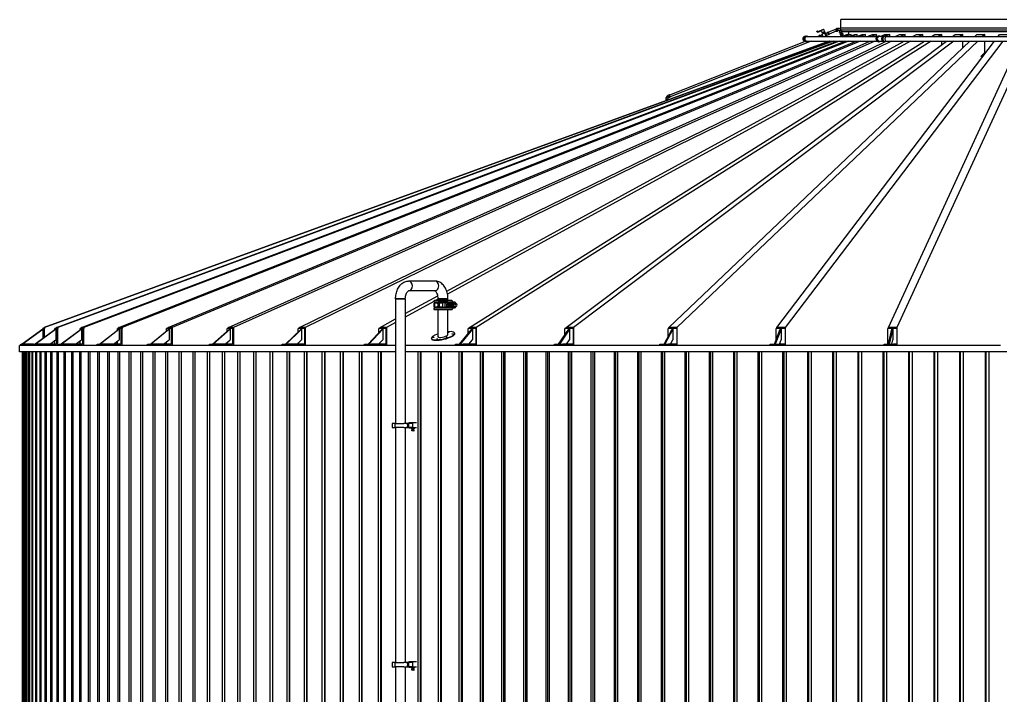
# Model space of a CAD drawing. Header units: millimetres. Extents: x 0 to 157650, y 0 to 89100.
# Drawn here: x 14072 to 25553, y 73149 to 81060 of the extents above; entities that cross this region are included whole.
import ezdxf

# ---------------------------------------------------------------- set-up
doc = ezdxf.new("R2010")
doc.units = ezdxf.units.MM
doc.header["$LTSCALE"] = 150
doc.layers.add('Visible', color=7, linetype='Continuous', lineweight=25)

msp = doc.modelspace()

# ---------------------------------------------------------------- linework, layer by layer
at = {"layer": 'Visible', "color": 9, "true_color": 0xc0c0c0}
for p, q in [((28830, 81060), (23686, 81060)), ((23686, 80960), (23686, 81060)), ((23497, 80915), (23486, 80945)), ((23624, 80945), (23539, 80912)), ((23630, 80950), (23626, 80948)), ((23646, 80956), (23638, 80953)), ((23650, 80955), (23647, 80956)), ((28845, 80960), (23686, 80960)), ((23287, 80865), (23283, 80865)), ((23287, 80862), (24111, 80862)), ((23406, 80924), (23409, 80925)), ((23410, 80925), (23415, 80925)), ((23433, 80870), (23414, 80862)), ((23417, 80914), (23415, 80914)), ((23417, 80914), (23419, 80914)), ((23443, 80875), (23441, 80876)), ((23442, 80875), (23462, 80883)), ((23458, 80936), (23458, 80936)), ((23459, 80935), (23459, 80932)), ((23468, 80905), (23461, 80928)), ((23461, 80883), (23468, 80892)), ((23469, 80893), (23478, 80896)), ((23474, 80907), (23478, 80896)), ((23491, 80913), (23494, 80903)), ((23492, 80902), (23501, 80905)), ((23496, 80862), (23515, 80870)), ((23513, 80903), (23502, 80905)), ((23513, 80903), (23532, 80911)), ((23522, 80880), (23516, 80871)), ((23522, 80880), (23541, 80887)), ((23532, 80910), (23533, 80913)), ((23540, 80888), (23544, 80886)), ((23632, 80925), (23547, 80891)), ((23639, 80926), (23635, 80924)), ((23655, 80932), (23647, 80929)), ((23657, 80934), (23656, 80933)), ((23670, 80928), (23669, 80924)), ((23672, 80916), (23669, 80924)), ((23676, 80903), (23674, 80909)), ((23681, 80895), (23678, 80903)), ((23681, 80887), (23679, 80893)), ((23687, 80872), (23684, 80880)), ((23690, 80869), (23687, 80872)), ((23690, 80935), (23692, 80934)), ((23690, 80868), (23690, 80869)), ((23690, 80868), (23690, 80869)), ((23695, 80865), (23690, 80865)), ((25692, 80935), (23692, 80935)), ((23692, 80916), (23692, 80935)), ((26741, 80916), (23692, 80916)), ((23763, 80887), (23696, 80862)), ((23696, 80862), (23763, 80887)), ((23701, 80911), (23699, 80916)), ((23702, 80902), (23699, 80910)), ((23769, 80887), (23702, 80862)), ((23706, 80896), (23704, 80901)), ((23711, 80880), (23708, 80889)), ((23710, 80876), (23711, 80880)), ((23713, 80868), (23710, 80876)), ((23713, 80868), (23710, 80876)), ((23723, 80862), (23789, 80887)), ((23806, 80887), (23740, 80862)), ((23763, 80887), (23763, 80887)), ((23763, 80887), (23763, 80887)), ((23763, 80887), (23769, 80887)), ((23769, 80879), (23769, 80887)), ((23778, 80883), (23769, 80879)), ((23778, 80883), (23778, 80916)), ((23783, 80862), (23847, 80887)), ((23789, 80887), (23806, 80887)), ((23806, 80871), (23806, 80887)), ((23875, 80887), (23810, 80862)), ((23847, 80887), (23875, 80887)), ((23874, 80862), (23936, 80887)), ((23875, 80863), (23875, 80887)), ((23974, 80887), (23912, 80862)), ((23936, 80887), (23974, 80887)), ((23974, 80862), (23974, 80887)), ((23995, 80862), (24054, 80887)), ((24102, 80887), (24043, 80862)), ((24054, 80887), (24102, 80887)), ((24102, 80862), (24102, 80887)), ((24139, 80865), (24131, 80865)), ((24169, 80862), (24140, 80862)), ((24147, 80863), (24200, 80887)), ((24168, 80862), (24171, 80864)), ((24188, 80865), (24174, 80865)), ((24200, 80887), (24258, 80887)), ((24211, 80865), (24200, 80865)), ((24258, 80887), (24208, 80865)), ((24211, 80862), (26226, 80862)), ((24258, 80862), (24258, 80887)), ((24322, 80862), (24372, 80887)), ((24372, 80887), (24439, 80887)), ((24439, 80887), (24389, 80862)), ((24439, 80862), (24439, 80887)), ((24524, 80862), (24569, 80887)), ((24569, 80887), (24644, 80887)), ((24644, 80887), (24599, 80862)), ((24644, 80862), (24644, 80887)), ((24748, 80862), (24787, 80887)), ((24787, 80887), (24869, 80887)), ((24869, 80887), (24830, 80862)), ((24869, 80862), (24869, 80887)), ((24992, 80862), (25025, 80887)), ((25025, 80887), (25112, 80887)), ((25112, 80887), (25080, 80862)), ((25112, 80862), (25112, 80887)), ((25252, 80862), (25278, 80887)), ((25278, 80887), (25370, 80887)), ((25370, 80887), (25344, 80862)), ((25370, 80862), (25370, 80887)), ((25525, 80862), (25544, 80887)), ((25544, 80887), (25640, 80887)), ((23548, 80808), (14358, 77458)), ((14358, 77458), (23548, 80808)), ((23554, 80808), (14364, 77458)), ((14503, 77458), (23577, 80808)), ((23594, 80808), (14519, 77458)), ((14795, 77458), (23640, 80808)), ((23668, 80808), (14823, 77458)), ((15233, 77458), (23736, 80808)), ((23775, 80808), (15271, 77458)), ((15809, 77458), (23865, 80808)), ((23913, 80808), (15858, 77458)), ((16517, 77458), (24024, 80808)), ((24082, 80808), (16575, 77458)), ((17349, 77458), (24207, 80806)), ((24278, 80808), (17415, 77458)), ((19071, 77883), (24425, 80808)), ((24500, 80808), (19080, 77848)), ((19337, 77458), (24663, 80808)), ((24744, 80808), (19418, 77458)), ((20468, 77458), (24920, 80808)), ((25008, 80808), (20556, 77458)), ((21673, 77458), (25195, 80808)), ((23269, 80805), (21679, 80177)), ((23337, 80808), (21688, 80157)), ((25288, 80808), (21766, 77458)), ((22936, 77458), (25484, 80808)), ((25580, 80808), (23032, 77458)), ((23287, 80806), (23283, 80806)), ((23287, 80808), (24111, 80808)), ((24139, 80806), (24131, 80806)), ((24140, 80808), (24169, 80808)), ((24168, 80809), (24171, 80807)), ((24188, 80806), (24174, 80806)), ((24211, 80806), (24200, 80806)), ((24211, 80808), (26226, 80808)), ((24242, 77458), (25783, 80808)), ((25882, 80808), (24340, 77458)), ((24644, 80796), (24644, 80808)), ((24869, 80770), (24869, 80808)), ((25112, 80729), (25112, 80808)), ((25370, 80674), (25370, 80808)), ((25324, 80630), (25370, 80674)), ((25349, 80630), (25324, 80630)), ((25359, 80644), (25339, 80644)), ((21656, 80167), (21658, 80170)), ((21665, 80174), (21659, 80171)), ((21664, 80148), (21667, 80147)), ((21675, 80150), (21668, 80147)), ((21679, 80179), (21673, 80177)), ((21688, 80155), (21683, 80153)), ((21638, 80126), (21637, 80122)), ((21637, 80122), (21640, 80113)), ((21659, 80132), (21662, 80130)), ((21662, 80130), (21664, 80122)), ((18934, 78000), (18625, 78000)), ((18934, 77885), (18625, 77885)), ((18473, 77791), (18587, 77791)), ((18473, 77791), (18473, 76334)), ((18587, 77791), (18473, 77791)), ((18587, 77619), (18968, 77827)), ((18587, 77791), (18587, 76334)), ((18919, 77760), (18587, 77579)), ((18919, 77751), (18919, 77764)), ((19139, 77751), (18919, 77751)), ((18934, 77741), (18926, 77741)), ((18926, 77697), (18926, 77741)), ((19131, 77772), (18927, 77772)), ((18958, 77741), (18934, 77741)), ((18934, 77697), (18934, 77741)), ((18972, 77789), (18941, 77772)), ((19108, 77747), (18950, 77747)), ((18950, 77745), (18950, 77747)), ((19108, 77745), (18950, 77745)), ((19108, 77745), (18950, 77745)), ((18950, 77741), (18950, 77745)), ((18958, 77741), (18969, 77741)), ((18969, 77741), (18969, 77697)), ((18972, 77791), (19086, 77791)), ((18972, 77774), (18972, 77791)), ((19086, 77791), (18972, 77791)), ((19086, 77774), (18972, 77774)), ((18972, 77772), (18972, 77774)), ((18972, 77774), (19086, 77774)), ((19019, 77741), (18988, 77741)), ((18988, 77697), (18988, 77741)), ((19019, 77741), (19023, 77741)), ((19023, 77741), (19023, 77697)), ((19052, 77741), (19058, 77741)), ((19052, 77697), (19052, 77741)), ((19088, 77741), (19058, 77741)), ((19074, 77731), (19093, 77731)), ((19074, 77707), (19074, 77731)), ((19086, 77774), (19086, 77791)), ((19086, 77772), (19086, 77774)), ((19088, 77731), (19088, 77741)), ((19088, 77737), (19135, 77737)), ((19093, 77731), (19139, 77731)), ((19093, 77724), (19093, 77731)), ((19093, 77724), (19106, 77724)), ((19093, 77714), (19093, 77724)), ((19099, 77741), (19111, 77741)), ((19099, 77737), (19099, 77741)), ((19106, 77724), (19147, 77724)), ((19106, 77714), (19106, 77724)), ((19108, 77745), (19108, 77747)), ((19108, 77741), (19108, 77745)), ((19131, 77741), (19111, 77741)), ((19131, 77737), (19131, 77741)), ((19139, 77751), (19139, 77764)), ((19164, 77731), (19139, 77731)), ((19147, 77724), (19147, 77714)), ((19159, 77751), (19152, 77751)), ((19165, 77751), (19160, 77751)), ((19164, 77731), (19171, 77731)), ((19184, 77734), (19165, 77734)), ((19171, 77731), (19179, 77731)), ((18919, 77686), (19139, 77686)), ((18919, 77686), (18919, 77673)), ((18926, 77697), (18934, 77697)), ((18927, 77665), (19131, 77665)), ((18934, 77697), (18958, 77697)), ((18950, 77693), (18950, 77697)), ((18950, 77693), (19108, 77693)), ((18950, 77693), (18950, 77690)), ((18950, 77693), (19108, 77693)), ((18950, 77690), (19108, 77690)), ((18969, 77697), (18958, 77697)), ((18972, 77665), (19086, 77665)), ((18972, 77343), (18972, 77665)), ((18972, 77665), (19086, 77665)), ((18972, 77665), (18972, 77665)), ((18988, 77697), (19019, 77697)), ((19023, 77697), (19019, 77697)), ((19058, 77697), (19052, 77697)), ((19058, 77697), (19088, 77697)), ((19093, 77707), (19074, 77707)), ((19086, 77371), (19086, 77665)), ((19086, 77665), (19086, 77665)), ((19088, 77697), (19088, 77707)), ((19135, 77701), (19088, 77701)), ((19106, 77714), (19093, 77714)), ((19093, 77707), (19093, 77714)), ((19139, 77707), (19093, 77707)), ((19099, 77697), (19099, 77701)), ((19111, 77697), (19099, 77697)), ((19147, 77714), (19106, 77714)), ((19108, 77693), (19108, 77697)), ((19108, 77693), (19108, 77690)), ((19111, 77697), (19131, 77697)), ((19131, 77697), (19131, 77701)), ((19139, 77707), (19164, 77707)), ((19139, 77686), (19139, 77673)), ((19159, 77686), (19152, 77686)), ((19165, 77686), (19160, 77686)), ((19171, 77707), (19164, 77707)), ((19184, 77704), (19165, 77704)), ((19179, 77707), (19171, 77707)), ((18292, 77458), (18473, 77557)), ((18473, 77516), (18367, 77458)), ((14100, 77261), (14345, 77436)), ((14342, 77434), (14100, 77261)), ((14345, 77436), (14101, 77261)), ((14253, 77261), (14494, 77436)), ((14496, 77436), (14254, 77261)), ((14342, 77445), (14342, 77445)), ((14342, 77445), (14342, 77434)), ((14348, 77445), (14342, 77445)), ((14342, 77434), (14342, 77445)), ((14345, 77436), (14345, 77328)), ((14345, 77436), (14345, 77436)), ((14364, 77445), (14348, 77445)), ((14348, 77445), (14348, 77330)), ((14358, 77458), (14358, 77445)), ((14364, 77458), (14358, 77458)), ((14358, 77445), (14358, 77458)), ((14364, 77458), (14364, 77445)), ((14364, 77342), (14364, 77445)), ((14504, 77445), (14486, 77445)), ((14486, 77430), (14486, 77445)), ((14494, 77436), (14496, 77436)), ((14496, 77436), (14496, 77313)), ((14519, 77458), (14503, 77458)), ((14503, 77445), (14503, 77458)), ((14520, 77445), (14504, 77445)), ((14504, 77445), (14504, 77261)), ((14519, 77458), (14519, 77445)), ((14520, 77251), (14520, 77445)), ((14557, 77261), (14792, 77436)), ((14795, 77436), (14560, 77261)), ((14809, 77445), (14779, 77445)), ((14779, 77426), (14779, 77445)), ((14792, 77436), (14795, 77436)), ((14823, 77458), (14795, 77458)), ((14795, 77445), (14795, 77458)), ((14795, 77436), (14795, 77313)), ((14824, 77445), (14809, 77445)), ((14809, 77445), (14809, 77261)), ((14823, 77458), (14823, 77445)), ((14824, 77251), (14824, 77445)), ((15009, 77261), (15235, 77436)), ((15239, 77436), (15013, 77261)), ((15258, 77445), (15216, 77445)), ((15216, 77422), (15216, 77445)), ((15271, 77458), (15233, 77458)), ((15233, 77445), (15233, 77458)), ((15235, 77436), (15239, 77436)), ((15239, 77436), (15239, 77313)), ((15273, 77445), (15258, 77445)), ((15258, 77445), (15258, 77261)), ((15271, 77458), (15271, 77445)), ((15273, 77251), (15273, 77445)), ((15603, 77261), (15817, 77436)), ((15822, 77436), (15607, 77261)), ((15846, 77445), (15793, 77445)), ((15793, 77417), (15793, 77445)), ((15858, 77458), (15809, 77458)), ((15809, 77445), (15809, 77458)), ((15817, 77436), (15822, 77436)), ((15822, 77436), (15822, 77313)), ((15860, 77445), (15846, 77445)), ((15846, 77445), (15846, 77261)), ((15858, 77458), (15858, 77445)), ((15860, 77251), (15860, 77445)), ((16331, 77261), (16530, 77436)), ((16536, 77436), (16336, 77261)), ((16565, 77445), (16502, 77445)), ((16502, 77411), (16502, 77445)), ((16575, 77458), (16517, 77458)), ((16517, 77445), (16517, 77458)), ((16530, 77436), (16536, 77436)), ((16536, 77436), (16536, 77313)), ((16578, 77445), (16565, 77445)), ((16565, 77445), (16565, 77261)), ((16575, 77458), (16575, 77445)), ((16578, 77251), (16578, 77445)), ((17184, 77261), (17367, 77436)), ((17373, 77436), (17191, 77261)), ((17407, 77445), (17333, 77445)), ((17333, 77404), (17333, 77445)), ((17415, 77458), (17349, 77458)), ((17349, 77445), (17349, 77458)), ((17367, 77436), (17373, 77436)), ((17373, 77436), (17373, 77313)), ((17419, 77445), (17407, 77445)), ((17407, 77445), (17407, 77261)), ((17415, 77458), (17415, 77445)), ((17419, 77251), (17419, 77445)), ((18152, 77261), (18315, 77436)), ((18323, 77436), (18159, 77261)), ((18360, 77445), (18278, 77445)), ((18278, 77396), (18278, 77445)), ((18367, 77458), (18292, 77458)), ((18292, 77445), (18292, 77458)), ((18315, 77436), (18323, 77436)), ((18323, 77436), (18323, 77313)), ((18371, 77445), (18360, 77445)), ((18360, 77445), (18360, 77261)), ((18367, 77458), (18367, 77445)), ((18371, 77251), (18371, 77445)), ((19165, 77386), (19164, 77391)), ((19222, 77261), (19364, 77436)), ((19372, 77436), (19230, 77261)), ((19413, 77445), (19323, 77445)), ((19323, 77386), (19323, 77445)), ((19418, 77458), (19337, 77458)), ((19337, 77445), (19337, 77458)), ((19364, 77436), (19372, 77436)), ((19372, 77436), (19372, 77313)), ((19422, 77445), (19413, 77445)), ((19413, 77445), (19413, 77261)), ((19418, 77458), (19418, 77445)), ((19422, 77251), (19422, 77445)), ((20381, 77261), (20500, 77436)), ((20509, 77436), (20390, 77261)), ((20552, 77445), (20456, 77445)), ((20456, 77372), (20456, 77445)), ((20556, 77458), (20468, 77458)), ((20468, 77445), (20468, 77458)), ((20500, 77436), (20509, 77436)), ((20509, 77436), (20509, 77313)), ((20560, 77445), (20552, 77445)), ((20552, 77445), (20552, 77261)), ((20556, 77458), (20556, 77445)), ((20560, 77251), (20560, 77445)), ((21615, 77261), (21709, 77436)), ((21718, 77436), (21624, 77261)), ((21764, 77445), (21663, 77445)), ((21663, 77350), (21663, 77445)), ((21766, 77458), (21673, 77458)), ((21673, 77445), (21673, 77458)), ((21709, 77436), (21718, 77436)), ((21718, 77436), (21718, 77313)), ((21770, 77445), (21764, 77445)), ((21764, 77445), (21764, 77261)), ((21766, 77458), (21766, 77445)), ((21770, 77251), (21770, 77445)), ((22907, 77261), (22975, 77436)), ((22985, 77436), (22917, 77261)), ((23033, 77445), (22927, 77445)), ((22927, 77312), (22927, 77445)), ((23032, 77458), (22936, 77458)), ((22936, 77445), (22936, 77458)), ((22975, 77436), (22985, 77436)), ((22985, 77436), (22985, 77313)), ((23032, 77458), (23032, 77445)), ((23037, 77445), (23033, 77445)), ((23033, 77445), (23033, 77261)), ((23037, 77251), (23037, 77445)), ((24342, 77445), (24234, 77445)), ((24234, 77261), (24234, 77445)), ((24340, 77458), (24242, 77458)), ((24242, 77445), (24242, 77458)), ((24242, 77261), (24283, 77436)), ((24293, 77436), (24252, 77261)), ((24283, 77436), (24293, 77436)), ((24293, 77436), (24293, 77313)), ((24340, 77458), (24340, 77445)), ((24345, 77445), (24342, 77445)), ((24342, 77445), (24342, 77261)), ((24345, 77251), (24345, 77445)), ((14424, 77261), (14496, 77313)), ((14486, 77261), (14486, 77306)), ((14725, 77261), (14795, 77313)), ((14779, 77261), (14779, 77301)), ((15172, 77261), (15239, 77313)), ((15216, 77261), (15216, 77296)), ((15758, 77261), (15822, 77313)), ((15793, 77261), (15793, 77290)), ((16477, 77261), (16536, 77313)), ((16502, 77261), (16502, 77283)), ((17319, 77261), (17373, 77313)), ((17333, 77261), (17333, 77275)), ((18274, 77261), (18323, 77313)), ((18278, 77261), (18278, 77266)), ((18892, 77324), (18891, 77329)), ((19074, 77361), (19073, 77360)), ((19330, 77261), (19372, 77313)), ((20473, 77261), (20509, 77313)), ((21690, 77261), (21718, 77313)), ((22965, 77261), (22985, 77313)), ((24281, 77261), (24293, 77313)), ((14088, 77245), (14072, 77245)), ((14072, 77170), (14072, 77245)), ((18473, 77170), (14072, 77170)), ((14088, 77261), (14088, 77261)), ((14088, 77261), (14088, 77245)), ((14088, 77261), (14094, 77261)), ((14088, 77245), (14088, 77261)), ((14094, 77245), (14088, 77245)), ((14236, 77261), (14094, 77261)), ((14094, 77261), (14094, 77245)), ((14236, 77245), (14094, 77245)), ((14094, 77245), (14094, 77245)), ((14107, 55509), (14107, 77170)), ((14108, 55509), (14108, 77170)), ((14108, 77170), (14108, 55509)), ((14115, 55509), (14115, 77170)), ((14117, 77170), (14117, 55509)), ((14130, 55509), (14130, 77170)), ((14132, 77170), (14132, 55509)), ((14152, 55509), (14152, 77170)), ((14155, 77170), (14155, 55509)), ((14181, 55509), (14181, 77170)), ((14186, 77170), (14186, 55509)), ((14218, 55509), (14218, 77170)), ((14224, 77170), (14224, 55509)), ((14236, 77261), (14254, 77261)), ((14236, 77245), (14236, 77261)), ((14254, 77245), (14236, 77245)), ((14504, 77261), (14254, 77261)), ((14254, 77261), (14254, 77245)), ((14535, 77245), (14254, 77245)), ((14254, 77245), (14254, 77245)), ((14262, 55509), (14262, 77170)), ((14269, 77170), (14269, 55509)), ((14314, 55509), (14314, 77170)), ((14322, 77170), (14322, 55509)), ((14373, 55509), (14373, 77170)), ((14382, 77170), (14382, 55509)), ((14439, 55509), (14439, 77170)), ((14449, 77170), (14449, 55509)), ((14513, 55509), (14513, 77170)), ((14523, 77170), (14523, 55509)), ((14535, 77261), (14565, 77261)), ((14535, 77245), (14535, 77261)), ((14565, 77245), (14535, 77245)), ((14809, 77261), (14565, 77261)), ((14565, 77261), (14565, 77245)), ((14981, 77245), (14565, 77245)), ((14565, 77245), (14565, 77245)), ((14594, 55509), (14594, 77170)), ((14605, 77170), (14605, 55509)), ((14682, 55509), (14682, 77170)), ((14694, 77170), (14694, 55509)), ((14777, 55509), (14777, 77170)), ((14790, 77170), (14790, 55509)), ((14879, 55509), (14879, 77170)), ((14893, 77170), (14893, 55509)), ((14981, 77261), (15023, 77261)), ((14981, 77245), (14981, 77261)), ((15023, 77245), (14981, 77245)), ((14988, 55509), (14988, 77170)), ((15003, 77170), (15003, 55509)), ((15258, 77261), (15023, 77261)), ((15023, 77261), (15023, 77245)), ((15023, 77245), (15024, 77245)), ((15570, 77245), (15024, 77245)), ((15104, 55509), (15104, 77170)), ((15120, 77170), (15120, 55509)), ((15227, 55509), (15227, 77170)), ((15243, 77170), (15243, 55509)), ((15356, 55509), (15356, 77170)), ((15374, 77170), (15374, 55509)), ((15492, 55509), (15492, 77170)), ((15511, 77170), (15511, 55509)), ((15570, 77261), (15624, 77261)), ((15570, 77245), (15570, 77261)), ((15624, 77245), (15570, 77245)), ((15846, 77261), (15624, 77261)), ((15624, 77261), (15624, 77245)), ((16294, 77245), (15624, 77245)), ((15624, 77245), (15624, 77245)), ((15635, 55509), (15635, 77170)), ((15655, 77170), (15655, 55509)), ((15785, 55509), (15785, 77170)), ((15805, 77170), (15805, 55509)), ((15941, 55509), (15941, 77170)), ((15962, 77170), (15962, 55509)), ((16103, 55509), (16103, 77170)), ((16125, 77170), (16125, 55509)), ((16271, 55509), (16271, 77170)), ((16294, 77261), (16358, 77261)), ((16294, 77245), (16294, 77261)), ((16358, 77245), (16294, 77245)), ((16294, 77170), (16294, 55509)), ((16565, 77261), (16358, 77261)), ((16358, 77261), (16358, 77245)), ((17144, 77245), (16358, 77245)), ((16358, 77245), (16358, 77245)), ((16446, 55509), (16446, 77170)), ((16469, 77170), (16469, 55509)), ((16626, 55509), (16626, 77170)), ((16651, 77170), (16651, 55509)), ((16813, 55509), (16813, 77170)), ((16838, 77170), (16838, 55509)), ((17005, 55509), (17005, 77170)), ((17031, 77170), (17031, 55509)), ((17144, 77261), (17217, 77261)), ((17144, 77245), (17144, 77261)), ((17217, 77245), (17144, 77245)), ((17203, 55509), (17203, 77170)), ((17407, 77261), (17217, 77261)), ((17217, 77261), (17217, 77245)), ((18109, 77245), (17217, 77245)), ((17217, 77245), (17217, 77245)), ((17229, 77170), (17229, 55509)), ((17230, 77170), (17230, 55509)), ((17406, 55509), (17406, 77170)), ((17432, 77170), (17432, 55509)), ((17434, 77170), (17434, 55509)), ((17615, 55509), (17615, 77170)), ((17640, 77170), (17640, 55509)), ((17643, 77170), (17643, 55509)), ((17830, 55509), (17830, 77170)), ((17854, 77170), (17854, 55509)), ((17858, 77170), (17858, 55509)), ((18049, 55509), (18049, 77170)), ((18073, 77170), (18073, 55509)), ((18079, 77170), (18079, 55509)), ((18109, 77261), (18191, 77261)), ((18109, 77245), (18109, 77261)), ((18191, 77245), (18109, 77245)), ((18360, 77261), (18191, 77261)), ((18191, 77261), (18191, 77245)), ((18473, 77245), (18191, 77245)), ((18191, 77245), (18191, 77245)), ((18273, 55509), (18273, 77170)), ((18296, 77170), (18296, 55509)), ((18304, 77170), (18304, 55509)), ((19176, 77245), (18587, 77245)), ((35393, 77170), (18587, 77170)), ((18737, 55509), (18737, 77170)), ((18759, 77170), (18759, 55509)), ((18768, 77170), (18768, 55509)), ((18976, 55509), (18976, 77170)), ((18997, 77170), (18997, 55509)), ((19008, 77170), (19008, 55509)), ((19176, 77261), (19266, 77261)), ((19176, 77245), (19176, 77261)), ((19266, 77245), (19176, 77245)), ((19219, 55509), (19219, 77170)), ((19239, 77170), (19239, 55509)), ((19252, 77170), (19252, 55509)), ((19413, 77261), (19266, 77261)), ((19266, 77261), (19266, 77245)), ((20333, 77245), (19266, 77245)), ((19266, 77245), (19266, 77245)), ((19467, 55509), (19467, 77170)), ((19486, 77170), (19486, 55509)), ((19500, 77170), (19500, 55509)), ((19718, 55509), (19718, 77170)), ((19737, 77170), (19737, 55509)), ((19752, 77170), (19752, 55509)), ((19974, 55509), (19974, 77170)), ((19992, 77170), (19992, 55509)), ((20008, 77170), (20008, 55509)), ((20234, 55509), (20234, 77170)), ((20251, 77170), (20251, 55509)), ((20269, 77170), (20269, 55509)), ((20333, 77261), (20430, 77261)), ((20333, 77245), (20333, 77261)), ((20430, 77245), (20333, 77245)), ((20552, 77261), (20430, 77261)), ((20430, 77261), (20430, 77245)), ((21565, 77245), (20430, 77245)), ((20430, 77245), (20430, 77245)), ((20497, 55509), (20497, 77170)), ((20514, 77170), (20514, 55509)), ((20532, 77170), (20532, 55509)), ((20764, 55509), (20764, 77170)), ((20780, 77170), (20780, 55509)), ((20800, 77170), (20800, 55509)), ((21034, 55509), (21034, 77170)), ((21049, 77170), (21049, 55509)), ((21070, 77170), (21070, 55509)), ((21308, 55509), (21308, 77170)), ((21322, 77170), (21322, 55509)), ((21344, 77170), (21344, 55509)), ((21565, 77261), (21667, 77261)), ((21565, 77245), (21565, 77261)), ((21667, 77245), (21565, 77245)), ((21584, 55509), (21584, 77170)), ((21598, 77170), (21598, 55509)), ((21621, 77170), (21621, 55509)), ((21764, 77261), (21667, 77261)), ((21667, 77261), (21667, 77245)), ((22857, 77245), (21667, 77245)), ((21667, 77245), (21667, 77245)), ((21864, 55509), (21864, 77170)), ((21876, 77170), (21876, 55509)), ((21901, 77170), (21901, 55509)), ((22146, 55509), (22146, 77170)), ((22158, 77170), (22158, 55509)), ((22184, 77170), (22184, 55509)), ((22431, 55509), (22431, 77170)), ((22442, 77170), (22442, 55509)), ((22469, 77170), (22469, 55509)), ((22718, 55509), (22718, 77170)), ((22728, 77170), (22728, 55509)), ((22756, 77170), (22756, 55509)), ((22857, 77261), (22963, 77261)), ((22857, 77245), (22857, 77261)), ((22963, 77245), (22857, 77245)), ((23033, 77261), (22963, 77261)), ((22963, 77261), (22963, 77245)), ((24191, 77245), (22963, 77245)), ((22963, 77245), (22963, 77245)), ((23007, 55509), (23007, 77170)), ((23016, 77170), (23016, 55509)), ((23045, 77170), (23045, 55509)), ((23298, 55509), (23298, 77170)), ((23307, 77170), (23307, 55509)), ((23337, 77170), (23337, 55509)), ((23591, 55509), (23591, 77170)), ((23599, 77170), (23599, 55509)), ((23630, 77170), (23630, 55509)), ((23886, 55509), (23886, 77170)), ((23893, 77170), (23893, 55509)), ((23925, 77170), (23925, 55509)), ((24182, 55509), (24182, 77170)), ((24188, 77170), (24188, 55509)), ((24191, 77261), (24300, 77261)), ((24191, 77245), (24191, 77261)), ((24300, 77245), (24191, 77245)), ((24221, 77170), (24221, 55509)), ((24342, 77261), (24300, 77261)), ((24300, 77261), (24300, 77245)), ((25553, 77245), (24300, 77245)), ((24300, 77245), (24300, 77245)), ((24480, 55509), (24480, 77170)), ((24485, 77170), (24485, 55509)), ((24519, 77170), (24519, 55509)), ((24778, 55509), (24778, 77170)), ((24782, 77170), (24782, 55509)), ((24818, 77170), (24818, 55509)), ((25078, 55509), (25078, 77170)), ((25081, 77170), (25081, 55509)), ((25117, 77170), (25117, 55509)), ((25378, 55509), (25378, 77170)), ((25381, 77170), (25381, 55509)), ((25418, 77170), (25418, 55509)), ((18465, 76334), (18434, 76334)), ((18434, 76284), (18465, 76284)), ((18465, 76334), (18569, 76334)), ((18465, 76334), (18465, 76284)), ((18569, 76284), (18465, 76284)), ((18473, 76284), (18473, 73534)), ((18578, 76334), (18569, 76334)), ((18569, 76284), (18578, 76284)), ((18613, 76334), (18578, 76334)), ((18578, 76284), (18613, 76284)), ((18587, 76338), (18664, 76338)), ((18587, 76284), (18587, 73534)), ((18613, 76334), (18618, 76334)), ((18618, 76284), (18613, 76284)), ((18621, 76334), (18618, 76334)), ((18618, 76284), (18621, 76284)), ((18621, 76334), (18626, 76334)), ((18626, 76284), (18621, 76284)), ((18672, 76285), (18626, 76285)), ((18628, 76339), (18628, 76338)), ((18628, 76285), (18628, 76283)), ((18673, 76341), (18629, 76341)), ((18629, 76281), (18673, 76281)), ((18630, 76284), (18630, 76285)), ((18672, 76284), (18630, 76284)), ((18664, 76281), (18662, 76281)), ((18662, 76268), (18662, 76281)), ((18664, 76267), (18662, 76268)), ((18663, 76255), (18664, 76255)), ((18663, 76246), (18663, 76255)), ((18664, 76338), (18672, 76338)), ((18664, 76267), (18666, 76267)), ((18664, 76255), (18666, 76255)), ((18688, 76255), (18664, 76255)), ((18664, 76255), (18664, 76255)), ((18672, 76245), (18664, 76245)), ((18664, 76245), (18664, 76245)), ((18664, 76245), (18664, 76245)), ((18666, 76267), (18676, 76267)), ((18666, 76246), (18666, 76255)), ((18666, 76255), (18672, 76255)), ((18668, 76284), (18668, 76285)), ((18668, 76255), (18668, 76267)), ((18669, 76281), (18669, 76268)), ((18672, 76338), (18672, 76284)), ((18672, 76255), (18679, 76255)), ((18684, 76245), (18672, 76245)), ((18717, 76341), (18673, 76341)), ((18717, 76281), (18673, 76281)), ((18674, 76283), (18674, 76339)), ((18676, 76267), (18686, 76267)), ((18679, 76255), (18684, 76255)), ((18679, 76246), (18679, 76255)), ((18683, 76281), (18683, 76268)), ((18684, 76255), (18684, 76267)), ((18684, 76255), (18689, 76255)), ((18688, 76245), (18684, 76245)), ((18686, 76267), (18688, 76267)), ((18688, 76281), (18690, 76281)), ((18688, 76267), (18690, 76268)), ((18688, 76255), (18688, 76255)), ((18688, 76245), (18688, 76245)), ((18689, 76246), (18689, 76255)), ((18690, 76281), (18690, 76268)), ((18465, 73534), (18434, 73534)), ((18434, 73484), (18465, 73484)), ((18465, 73534), (18569, 73534)), ((18465, 73534), (18465, 73484)), ((18569, 73484), (18465, 73484)), ((18473, 73484), (18473, 71789)), ((18578, 73534), (18569, 73534)), ((18569, 73484), (18578, 73484)), ((18613, 73534), (18578, 73534)), ((18578, 73484), (18613, 73484)), ((18587, 73538), (18664, 73538)), ((18587, 73484), (18587, 71789)), ((18613, 73534), (18618, 73534)), ((18618, 73484), (18613, 73484)), ((18621, 73534), (18618, 73534)), ((18618, 73484), (18621, 73484)), ((18621, 73534), (18626, 73534)), ((18626, 73484), (18621, 73484)), ((18672, 73485), (18626, 73485)), ((18628, 73539), (18628, 73538)), ((18628, 73485), (18628, 73483)), ((18673, 73541), (18629, 73541)), ((18629, 73481), (18673, 73481)), ((18630, 73484), (18630, 73485)), ((18672, 73484), (18630, 73484)), ((18664, 73481), (18662, 73481)), ((18662, 73468), (18662, 73481)), ((18664, 73538), (18672, 73538)), ((18668, 73484), (18668, 73485)), ((18669, 73481), (18669, 73468)), ((18672, 73538), (18672, 73484)), ((18717, 73541), (18673, 73541)), ((18717, 73481), (18673, 73481)), ((18674, 73483), (18674, 73539)), ((18683, 73481), (18683, 73468)), ((18688, 73481), (18690, 73481)), ((18690, 73481), (18690, 73468)), ((18664, 73467), (18662, 73468)), ((18663, 73455), (18664, 73455)), ((18663, 73446), (18663, 73455)), ((18664, 73467), (18666, 73467)), ((18664, 73455), (18666, 73455)), ((18688, 73455), (18664, 73455)), ((18664, 73455), (18664, 73455)), ((18672, 73445), (18664, 73445)), ((18664, 73445), (18664, 73445)), ((18664, 73445), (18664, 73445)), ((18666, 73467), (18676, 73467)), ((18666, 73446), (18666, 73455)), ((18666, 73455), (18672, 73455)), ((18668, 73455), (18668, 73467)), ((18672, 73455), (18679, 73455)), ((18684, 73445), (18672, 73445)), ((18676, 73467), (18686, 73467)), ((18679, 73455), (18684, 73455)), ((18679, 73446), (18679, 73455)), ((18684, 73455), (18684, 73467)), ((18684, 73455), (18689, 73455)), ((18688, 73445), (18684, 73445)), ((18686, 73467), (18688, 73467)), ((18688, 73467), (18690, 73468)), ((18688, 73455), (18688, 73455)), ((18688, 73445), (18688, 73445)), ((18689, 73446), (18689, 73455))]:
    msp.add_line(p, q, dxfattribs=at)
for centre, radius, start, end in [((23267, 80835), 27, 106.6476, 253.3524), ((18927, 77764), 8, 90, 180), ((18961, 77754), 7, 205.3769, 270), ((19096, 77754), 7, 270, 334.6231), ((19131, 77764), 8, 0, 90), ((18927, 77673), 8, 180, 270), ((18961, 77683), 7, 90, 154.6231), ((19096, 77683), 7, 25.3769, 90), ((19131, 77673), 8, 270, 0)]:
    msp.add_arc(centre, radius, start, end, dxfattribs=at)
for centre, major_axis, ratio, start_param, end_param in [((23472, 80940), (-14.2, -4.8), 0.130885, 3.141593, 6.283185), ((23631, 80936), (4.7, -11.9), 0.365405, 3.141593, 6.283185), ((23650, 80944), (4.7, -11.9), 0.365405, 2.929356, 6.495422), ((23272, 80835), (0, -29.3), 0.92388, 3.408438, 6.01634), ((23287, 80835), (0, -29.3), 0.92388, 2.742726, 6.682052), ((23287, 80835), (0, -27), 0.92388, 3.141593, 6.283185), ((23408, 80924), (-4.74, -1.59), 0.130885, 5.089865, 6.292623), ((23409, 80925), (0.948, 0.319), 0.130885, 0.377476, 1.948273), ((23414, 80925), (0.948, 0.319), 0.130885, 0.02789, 0.377476), ((23417, 80919), (0.48, -4.98), 0.386788, 4.677303, 6.248099), ((23419, 80919), (0.48, -4.98), 0.386788, 6.248099, 6.380171), ((23447, 80863), (-4.6, 11.8), 0.365405, 0, 1.513305), ((23467, 80871), (-4.6, 11.8), 0.365405, 0.228625, 2.292244), ((23476, 80875), (-7, 17.7), 0.365405, 0, 2.227401), ((23482, 80910), (-14.2, -4.8), 0.130885, 2.214297, 7.210481), ((23482, 80910), (-8.53, -2.87), 0.130885, 3.141593, 6.283185), ((23508, 80888), (-7, 17.7), 0.365405, 6.05456, 9.653403), ((23517, 80891), (-4.6, 11.8), 0.365405, 0, 3.141593), ((23537, 80899), (-4.6, 11.8), 0.365405, 0.335656, 2.805937), ((23544, 80902), (-4.1, 10.4), 0.365405, 6.118971, 9.588992), ((23681, 80928), (-12.1, -4.1), 0.130885, 3.560114, 6.283185), ((23688, 80907), (-12.1, -4.1), 0.130885, 2.604842, 6.819935), ((23688, 80907), (-10.4, -3.5), 0.130885, 3.141593, 6.283185), ((23692, 80897), (-12.1, -4.1), 0.130885, 3.141593, 6.283185), ((23690, 80835), (0, 29.3), 0.92388, 5.969377, 6.682052), ((23696, 80885), (-12.6, -4.2), 0.130885, 2.8668, 6.557978), ((23694, 80891), (12.6, 4.2), 0.130885, 0.520681, 2.620912), ((23699, 80876), (-12.1, -4.1), 0.130885, 3.077322, 6.347456), ((23700, 80872), (-10.4, -3.5), 0.130885, 3.141593, 6.283185), ((23695, 80835), (0, 29.8), 0.92388, 6.037802, 6.467678), ((24123, 80835), (0, 29.3), 0.92388, 0.570257, 2.571336), ((24139, 80835), (0, -29.3), 0.92388, 2.742726, 6.682052), ((24174, 80835), (0, -29.3), 0.382683, 3.141593, 6.283185), ((24211, 80835), (0, -29.3), 0.382683, 2.742726, 6.682052), ((24211, 80835), (0, -27), 0.382683, 3.141593, 6.283185), ((21664, 80159), (4.7, -11.9), 0.365405, 3.141593, 6.283185), ((21684, 80167), (4.7, -11.9), 0.365405, 2.604842, 6.819935), ((21684, 80167), (4, -10.2), 0.365405, 3.141593, 6.283185), ((21650, 80126), (12.1, 4.2), 0.113142, 0, 3.141593), ((18625, 77943), (0, 57.2), 0.781861, 3.141593, 6.283185), ((18625, 77943), (0, 57.1), 0.781861, 3.141593, 6.283185), ((18934, 77943), (0, -57.2), 0.781861, 0, 3.141593), ((18934, 77943), (0, -57.1), 0.781861, 0, 3.141593), ((19152, 77719), (0, 32.5), 0.623453, 0, 1.192615), ((19159, 77719), (0, 32.5), 0.623453, 6.263891, 7.4758), ((19160, 77719), (0, 32.5), 0.623453, 0, 1.192615), ((19165, 77719), (0, 32.5), 0.623453, 5.192118, 7.4758), ((19165, 77719), (0, 15), 0.623453, 0, 0.643501), ((19184, 77719), (0, 15), 0.623453, 2.498092, 6.926686), ((19152, 77719), (0, -32.5), 0.623453, 5.09057, 6.283185), ((19159, 77719), (0, -32.5), 0.623453, 5.09057, 6.30248), ((19160, 77719), (0, -32.5), 0.623453, 5.09057, 6.283185), ((19165, 77719), (0, -32.5), 0.623453, 5.09057, 7.374253), ((19165, 77719), (0, -15), 0.623453, 5.639684, 6.283185), ((19028, 77360), (137, 31), 0.267412, 1.930967, 7.352007), ((19029, 77355), (137, 31), 0.267412, 3.141593, 6.283185), ((19028, 77360), (57.9, 14.2), 0.269542, 2.803633, 5.543885), ((19029, 77355), (57.9, 14.2), 0.269542, 2.904032, 2.955863), ((19029, 77361), (-57.9, -14.2), 0.269542, 2.402293, 3.246856), ((19030, 77355), (57.9, 14.2), 0.269542, 0.176104, 0.205663), ((18523, 76309), (0, -117), 0.781861, 4.497186, 4.927591), ((18581, 76329), (0, 9.5), 0.781861, 5.329826, 5.40006), ((18523, 76309), (0, 117), 0.781861, 4.497186, 4.927591), ((18528, 76309), (0, -117), 0.781861, 1.355594, 1.785999), ((18532, 76309), (0, 117), 0.781861, 4.497186, 4.927591), ((18537, 76309), (0, -117), 0.781861, 1.355594, 1.785999), ((18629, 76339), (0, 2), 0.781861, 0, 1.570796), ((18629, 76283), (0, -2), 0.781861, 4.712389, 6.283185), ((18673, 76339), (0, 2), 0.781861, 4.712389, 6.283185), ((18673, 76283), (0, -2), 0.781861, 0, 1.570796), ((18523, 73509), (0, -117), 0.781861, 4.497186, 4.927591), ((18581, 73529), (0, 9.5), 0.781861, 5.329826, 5.40006), ((18523, 73509), (0, 117), 0.781861, 4.497186, 4.927591), ((18528, 73509), (0, -117), 0.781861, 1.355594, 1.785999), ((18532, 73509), (0, 117), 0.781861, 4.497186, 4.927591), ((18537, 73509), (0, -117), 0.781861, 1.355594, 1.785999), ((18629, 73539), (0, 2), 0.781861, 0, 1.570796), ((18629, 73483), (0, -2), 0.781861, 4.712389, 6.283185), ((18673, 73539), (0, 2), 0.781861, 4.712389, 6.283185), ((18673, 73483), (0, -2), 0.781861, 0, 1.570796)]:
    msp.add_ellipse(centre, major_axis=major_axis, ratio=ratio, start_param=start_param, end_param=end_param, dxfattribs=at)
for centre in [(19095, 77400), (19139, 77380), (18916, 77341), (18960, 77321), (19072, 77341)]:
    msp.add_ellipse(centre, major_axis=(-6.83, -1.55), ratio=0.267412, dxfattribs=at)
for points, knots in [([(23639, 80953), (23639, 80954), (23639, 80954), (23638, 80954), (23637, 80954), (23636, 80955), (23635, 80955), (23633, 80954), (23632, 80954), (23631, 80953), (23631, 80952), (23630, 80951), (23630, 80950), (23629, 80948), (23629, 80946), (23630, 80943), (23630, 80942), (23631, 80939), (23631, 80939), (23631, 80938)], [4.363352, 4.363352, 4.363352, 4.363352, 4.470654, 4.470654, 4.622859, 4.622859, 4.828205, 4.828205, 4.978213, 4.978213, 5.143454, 5.143454, 5.382724, 5.382724, 5.773264, 5.773264, 6.152695, 6.152695, 6.283185, 6.283185, 6.283185, 6.283185]), ([(23631, 80938), (23632, 80937), (23632, 80935), (23634, 80933), (23634, 80931), (23636, 80929), (23637, 80928), (23639, 80926), (23640, 80925), (23643, 80924), (23644, 80924), (23645, 80925), (23646, 80925), (23647, 80926), (23648, 80927), (23648, 80928), (23648, 80929), (23649, 80929)], [0, 0, 0, 0, 0.350295, 0.350295, 0.701967, 0.701967, 1.072365, 1.072365, 1.480503, 1.480503, 1.686234, 1.686234, 1.836261, 1.836261, 2.00141, 2.00141, 2.201986, 2.201986, 2.201986, 2.201986]), ([(23650, 80955), (23650, 80955), (23649, 80955), (23649, 80955), (23649, 80954), (23648, 80953), (23648, 80952), (23648, 80950), (23648, 80948), (23649, 80946), (23649, 80944), (23650, 80942), (23651, 80940), (23652, 80938), (23653, 80937), (23654, 80935), (23655, 80935), (23656, 80934), (23656, 80934), (23656, 80934), (23657, 80934), (23657, 80934)], [-6.834566, -6.834566, -6.834566, -6.834566, -6.629451, -6.629451, -6.320608, -6.320608, -5.883587, -5.883587, -5.44564, -5.44564, -5.006456, -5.006456, -4.565732, -4.565732, -4.153695, -4.153695, -3.717262, -3.717262, -3.496908, -3.496908, -3.402437, -3.402437, -3.402437, -3.402437]), ([(23690, 80935), (23689, 80938), (23687, 80941), (23683, 80946), (23681, 80949), (23675, 80952), (23672, 80954), (23666, 80956), (23663, 80956), (23656, 80957), (23653, 80956), (23650, 80955)], [3.244526, 3.244526, 3.244526, 3.244526, 3.516975, 3.516975, 3.790759, 3.790759, 4.064543, 4.064543, 4.338327, 4.338327, 4.612111, 4.612111, 4.612111, 4.612111]), ([(23690, 80935), (23689, 80938), (23688, 80940), (23684, 80945), (23682, 80948), (23675, 80952), (23672, 80954), (23665, 80956), (23661, 80957), (23655, 80956), (23652, 80956), (23650, 80955)], [5.164382, 5.164382, 5.164382, 5.164382, 5.375608, 5.375608, 5.689767, 5.689767, 6.003926, 6.003926, 6.312864, 6.312864, 6.531967, 6.531967, 6.531967, 6.531967]), ([(23299, 80808), (23299, 80808), (23299, 80808), (23296, 80806), (23293, 80805), (23286, 80803), (23283, 80802), (23276, 80802), (23273, 80803), (23267, 80805), (23264, 80807), (23259, 80812), (23257, 80814), (23253, 80820), (23252, 80823), (23250, 80830), (23250, 80834), (23250, 80841), (23251, 80844), (23253, 80851), (23255, 80854), (23259, 80860), (23262, 80862), (23268, 80866), (23271, 80867), (23277, 80869), (23280, 80869), (23287, 80868), (23290, 80867), (23295, 80865), (23297, 80864), (23299, 80862)], [0.955137, 0.955137, 0.955137, 0.955137, 0.973144, 0.973144, 1.291323, 1.291323, 1.605684, 1.605684, 1.918717, 1.918717, 2.233762, 2.233762, 2.552823, 2.552823, 2.875743, 2.875743, 3.201034, 3.201034, 3.526896, 3.526896, 3.85152, 3.85152, 4.173112, 4.173112, 4.490506, 4.490506, 4.804385, 4.804385, 5.117549, 5.117549, 5.328048, 5.328048, 5.328048, 5.328048]), ([(23415, 80914), (23414, 80914), (23412, 80914), (23410, 80915), (23408, 80916), (23406, 80917), (23405, 80918), (23404, 80920), (23404, 80921), (23403, 80922)], [0, 0, 0, 0, 0.418394, 0.418394, 0.83015, 0.83015, 1.24745, 1.24745, 1.534147, 1.534147, 1.534147, 1.534147]), ([(23415, 80925), (23416, 80925), (23416, 80924), (23416, 80924), (23416, 80924), (23416, 80924)], [0, 0, 0, 0, 0.1451309, 0.1451309, 0.1703604, 0.1703604, 0.1703604, 0.1703604]), ([(23441, 80876), (23440, 80877), (23440, 80877), (23438, 80877), (23437, 80877), (23436, 80876), (23435, 80876), (23434, 80875), (23434, 80874), (23433, 80872), (23433, 80871), (23433, 80869), (23433, 80867), (23434, 80864), (23434, 80863), (23434, 80862)], [4.517809, 4.517809, 4.517809, 4.517809, 4.663372, 4.663372, 4.868304, 4.868304, 5.031567, 5.031567, 5.231293, 5.231293, 5.550386, 5.550386, 5.93641, 5.93641, 6.168763, 6.168763, 6.168763, 6.168763]), ([(23458, 80936), (23458, 80936), (23458, 80936), (23458, 80935), (23458, 80935), (23458, 80935), (23458, 80935), (23458, 80935), (23458, 80935), (23459, 80935)], [0.0094557, 0.0094557, 0.0094557, 0.0094557, 0.0507258, 0.0507258, 0.1017047, 0.1017047, 0.1383375, 0.1383375, 0.1730138, 0.1730138, 0.1730138, 0.1730138]), ([(23459, 80932), (23460, 80931), (23460, 80931), (23460, 80930), (23460, 80929), (23460, 80928), (23460, 80928), (23461, 80928), (23461, 80928), (23461, 80928)], [0, 0, 0, 0, 0.1602018, 0.1602018, 0.3252209, 0.3252209, 0.5170634, 0.5170634, 0.5208733, 0.5208733, 0.5208733, 0.5208733]), ([(23492, 80902), (23492, 80902), (23492, 80902), (23491, 80901), (23490, 80901), (23488, 80900), (23487, 80899), (23485, 80898), (23484, 80897), (23482, 80897), (23481, 80896), (23480, 80896), (23479, 80896), (23478, 80896), (23478, 80896), (23478, 80896), (23478, 80896), (23478, 80896)], [1.644052, 1.644052, 1.644052, 1.644052, 1.725358, 1.725358, 2.070134, 2.070134, 2.415648, 2.415648, 2.761162, 2.761162, 3.106676, 3.106676, 3.452189, 3.452189, 3.796966, 3.796966, 3.812718, 3.812718, 3.812718, 3.812718]), ([(23543, 80913), (23543, 80913), (23543, 80913), (23541, 80914), (23540, 80915), (23538, 80916), (23538, 80916), (23537, 80916), (23536, 80916), (23535, 80915), (23534, 80915), (23533, 80914), (23533, 80913), (23533, 80913)], [4.15347, 4.15347, 4.15347, 4.15347, 4.190281, 4.190281, 4.578997, 4.578997, 4.704388, 4.704388, 4.892969, 4.892969, 5.057748, 5.057748, 5.189121, 5.189121, 5.189121, 5.189121]), ([(23544, 80886), (23544, 80886), (23545, 80886), (23546, 80886), (23547, 80886), (23548, 80887), (23549, 80887), (23550, 80888), (23550, 80889), (23551, 80890), (23551, 80892), (23551, 80893), (23551, 80893), (23551, 80893)], [1.376216, 1.376216, 1.376216, 1.376216, 1.52178, 1.52178, 1.726711, 1.726711, 1.889974, 1.889974, 2.0897, 2.0897, 2.408794, 2.408794, 2.411867, 2.411867, 2.411867, 2.411867]), ([(23670, 80928), (23669, 80929), (23668, 80930), (23667, 80931), (23666, 80932), (23664, 80933), (23663, 80934), (23662, 80934), (23661, 80934), (23659, 80935), (23658, 80935), (23657, 80934)], [3.332981, 3.332981, 3.332981, 3.332981, 3.56579, 3.56579, 3.80476, 3.80476, 4.043729, 4.043729, 4.282699, 4.282699, 4.521669, 4.521669, 4.521669, 4.521669]), ([(23670, 80928), (23669, 80928), (23669, 80928), (23668, 80930), (23667, 80931), (23665, 80933), (23664, 80933), (23661, 80934), (23660, 80935), (23658, 80935), (23657, 80934), (23657, 80934)], [5.252837, 5.252837, 5.252837, 5.252837, 5.351291, 5.351291, 5.652736, 5.652736, 5.966895, 5.966895, 6.281054, 6.281054, 6.441525, 6.441525, 6.441525, 6.441525]), ([(23670, 80928), (23670, 80928), (23670, 80928), (23670, 80928), (23670, 80928), (23671, 80929), (23672, 80930), (23674, 80931), (23675, 80931), (23677, 80932), (23679, 80933), (23681, 80934), (23683, 80934), (23685, 80935), (23686, 80935), (23688, 80935), (23689, 80936), (23689, 80936)], [-2.967184, -2.967184, -2.967184, -2.967184, -2.933844, -2.933844, -2.496625, -2.496625, -2.076812, -2.076812, -1.667573, -1.667573, -1.258917, -1.258917, -0.845974, -0.845974, -0.426647, -0.426647, 0, 0, 0, 0]), ([(23674, 80908), (23674, 80908), (23674, 80909), (23673, 80909), (23673, 80909), (23672, 80909), (23672, 80909), (23671, 80910), (23671, 80910), (23670, 80911), (23670, 80912), (23670, 80913), (23670, 80913), (23670, 80914), (23670, 80914), (23671, 80915), (23671, 80915), (23672, 80916), (23672, 80916), (23673, 80916), (23673, 80917), (23674, 80917)], [6.3266585, 6.3266585, 6.3266585, 6.3266585, 6.4098404, 6.4098404, 6.5078257, 6.5078257, 6.5957442, 6.5957442, 6.6501165, 6.6501165, 6.6957457, 6.6957457, 6.7439099, 6.7439099, 6.803375, 6.803375, 6.8858379, 6.8858379, 7.0400569, 7.0400569, 7.2877142, 7.2877142, 7.2877142, 7.2877142]), ([(23707, 80866), (23706, 80867), (23705, 80867), (23700, 80869), (23697, 80869), (23690, 80868), (23687, 80867), (23682, 80865), (23680, 80864), (23678, 80862)], [2.4353293, 2.4353293, 2.4353293, 2.4353293, 2.5712518, 2.5712518, 2.885408, 2.885408, 3.1988879, 3.1988879, 3.4084573, 3.4084573, 3.4084573, 3.4084573]), ([(23684, 80880), (23684, 80880), (23684, 80880), (23683, 80880), (23683, 80880), (23682, 80881), (23682, 80881), (23681, 80881), (23681, 80881), (23680, 80882), (23680, 80882), (23680, 80883), (23680, 80884), (23680, 80884), (23680, 80885), (23680, 80886), (23680, 80886), (23680, 80886), (23681, 80887), (23681, 80887), (23682, 80888), (23682, 80888), (23682, 80888), (23683, 80888)], [4.7310928, 4.7310928, 4.7310928, 4.7310928, 4.7711709, 4.7711709, 4.8753071, 4.8753071, 4.9449932, 4.9449932, 5.0268768, 5.0268768, 5.079811, 5.079811, 5.1257962, 5.1257962, 5.1757356, 5.1757356, 5.2385729, 5.2385729, 5.3298908, 5.3298908, 5.5294952, 5.5294952, 5.6042605, 5.6042605, 5.6042605, 5.6042605]), ([(23689, 80936), (23690, 80936), (23690, 80936), (23690, 80935), (23690, 80935), (23690, 80935)], [-6.9461174, -6.9461174, -6.9461174, -6.9461174, -6.6294511, -6.6294511, -6.6139369, -6.6139369, -6.6139369, -6.6139369]), ([(23694, 80924), (23695, 80924), (23695, 80924), (23696, 80924), (23696, 80924), (23697, 80924), (23698, 80924), (23698, 80924), (23699, 80923), (23700, 80922), (23700, 80922), (23700, 80921), (23700, 80921), (23700, 80920), (23700, 80919), (23700, 80919), (23700, 80918), (23700, 80918), (23700, 80918), (23699, 80917), (23699, 80917), (23699, 80917)], [2.8920162, 2.8920162, 2.8920162, 2.8920162, 3.1428372, 3.1428372, 3.2682478, 3.2682478, 3.3662331, 3.3662331, 3.4541515, 3.4541515, 3.5085238, 3.5085238, 3.554153, 3.554153, 3.6023172, 3.6023172, 3.6617824, 3.6617824, 3.7442452, 3.7442452, 3.8530718, 3.8530718, 3.8530718, 3.8530718]), ([(23704, 80896), (23705, 80896), (23705, 80896), (23706, 80896), (23707, 80896), (23707, 80895), (23707, 80895), (23708, 80895), (23709, 80895), (23709, 80894), (23710, 80894), (23710, 80893), (23710, 80892), (23710, 80891), (23710, 80891), (23710, 80890), (23710, 80890), (23709, 80890), (23709, 80889), (23709, 80889), (23708, 80889), (23708, 80889)], [1.4213058, 1.4213058, 1.4213058, 1.4213058, 1.6295783, 1.6295783, 1.7337145, 1.7337145, 1.8034005, 1.8034005, 1.8852841, 1.8852841, 1.9382184, 1.9382184, 1.9842035, 1.9842035, 2.034143, 2.034143, 2.0969802, 2.0969802, 2.1882981, 2.1882981, 2.2944736, 2.2944736, 2.2944736, 2.2944736]), ([(24146, 80864), (24143, 80865), (24140, 80867), (24134, 80868), (24131, 80869), (24124, 80868), (24121, 80868), (24115, 80865), (24112, 80863), (24107, 80859), (24105, 80856), (24101, 80850), (24100, 80847), (24099, 80840), (24098, 80836), (24099, 80829), (24100, 80826), (24102, 80819), (24104, 80816), (24109, 80811), (24111, 80808), (24117, 80805), (24120, 80804), (24125, 80802), (24127, 80802), (24130, 80802)], [2.594387, 2.594387, 2.594387, 2.594387, 2.884565, 2.884565, 3.198727, 3.198727, 3.511797, 3.511797, 3.827087, 3.827087, 4.14645, 4.14645, 4.469596, 4.469596, 4.794987, 4.794987, 5.120821, 5.120821, 5.445287, 5.445287, 5.766604, 5.766604, 6.083699, 6.083699, 6.283185, 6.283185, 6.283185, 6.283185]), ([(24204, 80806), (24203, 80805), (24201, 80804), (24198, 80802), (24197, 80802), (24193, 80802), (24192, 80803), (24189, 80805), (24188, 80806), (24186, 80810), (24184, 80812), (24182, 80818), (24182, 80821), (24181, 80828), (24180, 80831), (24180, 80838), (24181, 80842), (24181, 80848), (24182, 80851), (24184, 80857), (24185, 80860), (24188, 80864), (24189, 80866), (24193, 80868), (24195, 80869), (24198, 80868), (24200, 80868), (24202, 80867), (24203, 80866), (24204, 80865)], [1.163551, 1.163551, 1.163551, 1.163551, 1.402279, 1.402279, 1.621234, 1.621234, 1.810125, 1.810125, 2.061332, 2.061332, 2.424538, 2.424538, 2.782151, 2.782151, 3.123268, 3.123268, 3.460084, 3.460084, 3.80022, 3.80022, 4.154032, 4.154032, 4.525411, 4.525411, 4.751878, 4.751878, 4.939621, 4.939621, 5.119634, 5.119634, 5.119634, 5.119634]), ([(24130, 80802), (24133, 80802), (24136, 80803), (24142, 80805), (24144, 80806), (24146, 80807)], [0, 0, 0, 0, 0.3130109, 0.3130109, 0.5472053, 0.5472053, 0.5472053, 0.5472053]), ([(21656, 80168), (21653, 80166), (21651, 80164), (21646, 80160), (21644, 80157), (21641, 80152), (21639, 80148), (21638, 80142), (21637, 80139), (21637, 80132), (21637, 80129), (21638, 80126)], [3.251522, 3.251522, 3.251522, 3.251522, 3.515751, 3.515751, 3.789465, 3.789465, 4.063179, 4.063179, 4.336893, 4.336893, 4.609901, 4.609901, 4.609901, 4.609901]), ([(21656, 80168), (21654, 80167), (21652, 80165), (21647, 80161), (21645, 80158), (21641, 80152), (21639, 80148), (21637, 80141), (21637, 80137), (21637, 80131), (21637, 80128), (21638, 80126)], [0.459063, 0.459063, 0.459063, 0.459063, 0.658685, 0.658685, 0.972845, 0.972845, 1.287004, 1.287004, 1.601163, 1.601163, 1.817442, 1.817442, 1.817442, 1.817442]), ([(21664, 80148), (21664, 80148), (21664, 80148), (21664, 80148), (21663, 80148), (21662, 80149), (21661, 80150), (21659, 80152), (21659, 80153), (21657, 80156), (21657, 80157), (21656, 80159), (21656, 80161), (21655, 80163), (21655, 80164), (21655, 80166), (21655, 80167), (21656, 80167), (21656, 80167), (21656, 80167)], [-3.371128, -3.371128, -3.371128, -3.371128, -3.29028, -3.29028, -2.933844, -2.933844, -2.496625, -2.496625, -2.076812, -2.076812, -1.667573, -1.667573, -1.258917, -1.258917, -0.845974, -0.845974, -0.426647, -0.426647, -0.362661, -0.362661, -0.362661, -0.362661]), ([(21665, 80147), (21664, 80147), (21664, 80146), (21662, 80145), (21662, 80144), (21660, 80142), (21660, 80141), (21659, 80138), (21659, 80137), (21659, 80135), (21659, 80133), (21659, 80132)], [3.3733, 3.3733, 3.3733, 3.3733, 3.570286, 3.570286, 3.809843, 3.809843, 4.049401, 4.049401, 4.288958, 4.288958, 4.526333, 4.526333, 4.526333, 4.526333]), ([(21665, 80147), (21665, 80147), (21664, 80147), (21663, 80146), (21662, 80145), (21661, 80142), (21660, 80141), (21659, 80138), (21659, 80136), (21659, 80134), (21659, 80133), (21659, 80132)], [0.58084, 0.58084, 0.58084, 0.58084, 0.663292, 0.663292, 0.977452, 0.977452, 1.279995, 1.279995, 1.570427, 1.570427, 1.733874, 1.733874, 1.733874, 1.733874]), ([(21679, 80148), (21678, 80148), (21678, 80149), (21676, 80149), (21675, 80149), (21673, 80151), (21672, 80152), (21671, 80154), (21670, 80156), (21668, 80159), (21668, 80160), (21666, 80163), (21666, 80164), (21665, 80167), (21665, 80169), (21665, 80172), (21665, 80173), (21666, 80175), (21666, 80176), (21667, 80177), (21668, 80178), (21669, 80178), (21670, 80179), (21671, 80179), (21672, 80178), (21674, 80178), (21674, 80178), (21675, 80177)], [0, 0, 0, 0, 0.164502, 0.164502, 0.401472, 0.401472, 0.789866, 0.789866, 1.170203, 1.170203, 1.523907, 1.523907, 1.873399, 1.873399, 2.233784, 2.233784, 2.62962, 2.62962, 2.784498, 2.784498, 2.992204, 2.992204, 3.142333, 3.142333, 3.307022, 3.307022, 3.509858, 3.509858, 3.509858, 3.509858]), ([(21684, 80153), (21684, 80153), (21684, 80153), (21684, 80152), (21683, 80151), (21683, 80150), (21682, 80149), (21680, 80149), (21680, 80148), (21679, 80148)], [5.6712234, 5.6712234, 5.6712234, 5.6712234, 5.7733459, 5.7733459, 5.9274459, 5.9274459, 6.1344574, 6.1344574, 6.2831853, 6.2831853, 6.2831853, 6.2831853]), ([(21638, 80126), (21638, 80126), (21638, 80126), (21638, 80126), (21639, 80126), (21640, 80127), (21641, 80128), (21644, 80128), (21645, 80129), (21648, 80130), (21649, 80130), (21652, 80131), (21653, 80131), (21655, 80132), (21656, 80132), (21658, 80132), (21658, 80132), (21659, 80132), (21659, 80132), (21659, 80132), (21659, 80132), (21659, 80132)], [-6.471661, -6.471661, -6.471661, -6.471661, -6.320608, -6.320608, -5.883587, -5.883587, -5.44564, -5.44564, -5.006456, -5.006456, -4.565732, -4.565732, -4.153695, -4.153695, -3.717262, -3.717262, -3.496908, -3.496908, -3.29028, -3.29028, -3.11712, -3.11712, -3.11712, -3.11712]), ([(21640, 80113), (21641, 80113), (21641, 80113), (21642, 80114), (21642, 80114), (21642, 80114)], [5.3739917, 5.3739917, 5.3739917, 5.3739917, 5.5739449, 5.5739449, 5.6196546, 5.6196546, 5.6196546, 5.6196546]), ([(18473, 77791), (18473, 77810), (18475, 77830), (18483, 77868), (18488, 77886), (18504, 77921), (18514, 77937), (18538, 77965), (18552, 77977), (18584, 77993), (18600, 77998), (18619, 78000), (18622, 78000), (18625, 78000)], [3.141593, 3.141593, 3.141593, 3.141593, 3.455752, 3.455752, 3.769911, 3.769911, 4.08407, 4.08407, 4.39823, 4.39823, 4.667873, 4.667873, 4.712389, 4.712389, 4.712389, 4.712389]), ([(19086, 77791), (19086, 77810), (19084, 77830), (19076, 77868), (19071, 77886), (19055, 77921), (19045, 77937), (19021, 77965), (19007, 77977), (18975, 77993), (18959, 77998), (18940, 78000), (18937, 78000), (18934, 78000)], [3.141593, 3.141593, 3.141593, 3.141593, 3.455752, 3.455752, 3.769911, 3.769911, 4.08407, 4.08407, 4.39823, 4.39823, 4.667873, 4.667873, 4.712389, 4.712389, 4.712389, 4.712389]), ([(18587, 77791), (18587, 77801), (18588, 77811), (18591, 77831), (18594, 77840), (18600, 77856), (18603, 77862), (18610, 77873), (18613, 77877), (18619, 77883), (18621, 77884), (18624, 77885), (18625, 77885), (18625, 77885)], [3.141593, 3.141593, 3.141593, 3.141593, 3.409036, 3.409036, 3.673043, 3.673043, 3.927712, 3.927712, 4.172291, 4.172291, 4.422557, 4.422557, 4.712389, 4.712389, 4.712389, 4.712389]), ([(18972, 77791), (18972, 77801), (18971, 77811), (18967, 77831), (18965, 77840), (18959, 77856), (18956, 77862), (18949, 77873), (18946, 77877), (18940, 77883), (18938, 77884), (18935, 77885), (18934, 77885), (18934, 77885)], [3.141593, 3.141593, 3.141593, 3.141593, 3.409036, 3.409036, 3.673043, 3.673043, 3.927712, 3.927712, 4.172291, 4.172291, 4.422557, 4.422557, 4.712389, 4.712389, 4.712389, 4.712389])]:
    msp.add_open_spline(points, degree=3, knots=knots, dxfattribs=at)
for points in [[(23413, 80923), (23414, 80923), (23414, 80923), (23415, 80923)], [(23415, 80923), (23429, 80928), (23443, 80932), (23458, 80936)], [(23419, 80914), (23419, 80914), (23418, 80914), (23417, 80914)], [(23461, 80926), (23447, 80923), (23433, 80919), (23420, 80914)], [(23674, 80909), (23674, 80909), (23674, 80909), (23674, 80909)], [(23684, 80880), (23684, 80880), (23684, 80880), (23684, 80880)], [(23708, 80889), (23708, 80889), (23708, 80889), (23708, 80889)], [(21663, 80121), (21663, 80121), (21663, 80121), (21663, 80121)]]:
    msp.add_open_spline(points, degree=3, dxfattribs=at)
for points, weights in [([(18666, 76281), (18664, 76281), (18662, 76281)], [1, 1.11576506476, 1.15554960661]), ([(18662, 76281), (18662, 76281), (18662, 76281)], [1.15554960661, 1.15472918511, 1.15387645283]), ([(18662, 76268), (18664, 76267), (18666, 76267)], [1.15554960661, 1.11576506476, 1]), ([(18662, 76268), (18662, 76268), (18662, 76268)], [1.15387645283, 1.15472918511, 1.15554960661]), ([(18664, 76245), (18664, 76245), (18663, 76246)], [1, 1.04818815859, 1.01981541865]), ([(18666, 76246), (18665, 76245), (18664, 76245)], [1.01981541865, 1.04818815859, 1]), ([(18669, 76281), (18667, 76281), (18666, 76281)], [1.15554960661, 1.11576506476, 1]), ([(18666, 76267), (18667, 76267), (18669, 76268)], [1, 1.11576506476, 1.15554960661]), ([(18672, 76245), (18669, 76245), (18666, 76246)], [1, 1.04818815859, 1.01981541865]), ([(18676, 76281), (18673, 76281), (18669, 76281)], [1, 1.11576506476, 1.15554960661]), ([(18669, 76268), (18673, 76267), (18676, 76267)], [1.15554960661, 1.11576506476, 1]), ([(18679, 76246), (18676, 76245), (18672, 76245)], [1.01981541865, 1.04818815859, 1]), ([(18683, 76281), (18679, 76281), (18676, 76281)], [1.15554960661, 1.11576506476, 1]), ([(18676, 76267), (18679, 76267), (18683, 76268)], [1, 1.11576506476, 1.15554960661]), ([(18684, 76245), (18682, 76245), (18679, 76246)], [1, 1.04818815859, 1.01981541865]), ([(18686, 76281), (18685, 76281), (18683, 76281)], [1, 1.11576506476, 1.15554960661]), ([(18683, 76268), (18685, 76267), (18686, 76267)], [1.15554960661, 1.11576506476, 1]), ([(18689, 76246), (18686, 76245), (18684, 76245)], [1.01981541865, 1.04818815859, 1]), ([(18690, 76281), (18688, 76281), (18686, 76281)], [1.15554960661, 1.11576506476, 1]), ([(18686, 76267), (18688, 76267), (18690, 76268)], [1, 1.11576506476, 1.15554960661]), ([(18688, 76245), (18689, 76246), (18689, 76246)], [1.026851165, 1.03637820093, 1.01981541865]), ([(18666, 73481), (18664, 73481), (18662, 73481)], [1, 1.11576506476, 1.15554960661]), ([(18662, 73481), (18662, 73481), (18662, 73481)], [1.15554960661, 1.15472918511, 1.15387645283]), ([(18669, 73481), (18667, 73481), (18666, 73481)], [1.15554960661, 1.11576506476, 1]), ([(18676, 73481), (18673, 73481), (18669, 73481)], [1, 1.11576506476, 1.15554960661]), ([(18683, 73481), (18679, 73481), (18676, 73481)], [1.15554960661, 1.11576506476, 1]), ([(18686, 73481), (18685, 73481), (18683, 73481)], [1, 1.11576506476, 1.15554960661]), ([(18690, 73481), (18688, 73481), (18686, 73481)], [1.15554960661, 1.11576506476, 1]), ([(18662, 73468), (18664, 73467), (18666, 73467)], [1.15554960661, 1.11576506476, 1]), ([(18662, 73468), (18662, 73468), (18662, 73468)], [1.15387645283, 1.15472918511, 1.15554960661]), ([(18664, 73445), (18664, 73445), (18663, 73446)], [1, 1.04818815859, 1.01981541865]), ([(18666, 73446), (18665, 73445), (18664, 73445)], [1.01981541865, 1.04818815859, 1]), ([(18666, 73467), (18667, 73467), (18669, 73468)], [1, 1.11576506476, 1.15554960661]), ([(18672, 73445), (18669, 73445), (18666, 73446)], [1, 1.04818815859, 1.01981541865]), ([(18669, 73468), (18673, 73467), (18676, 73467)], [1.15554960661, 1.11576506476, 1]), ([(18679, 73446), (18676, 73445), (18672, 73445)], [1.01981541865, 1.04818815859, 1]), ([(18676, 73467), (18679, 73467), (18683, 73468)], [1, 1.11576506476, 1.15554960661]), ([(18684, 73445), (18682, 73445), (18679, 73446)], [1, 1.04818815859, 1.01981541865]), ([(18683, 73468), (18685, 73467), (18686, 73467)], [1.15554960661, 1.11576506476, 1]), ([(18689, 73446), (18686, 73445), (18684, 73445)], [1.01981541865, 1.04818815859, 1]), ([(18686, 73467), (18688, 73467), (18690, 73468)], [1, 1.11576506476, 1.15554960661]), ([(18688, 73445), (18689, 73446), (18689, 73446)], [1.026851165, 1.03637820093, 1.01981541865])]:
    msp.add_rational_spline(points, weights, degree=2, dxfattribs=at)

doc.saveas('drawing.dxf')
